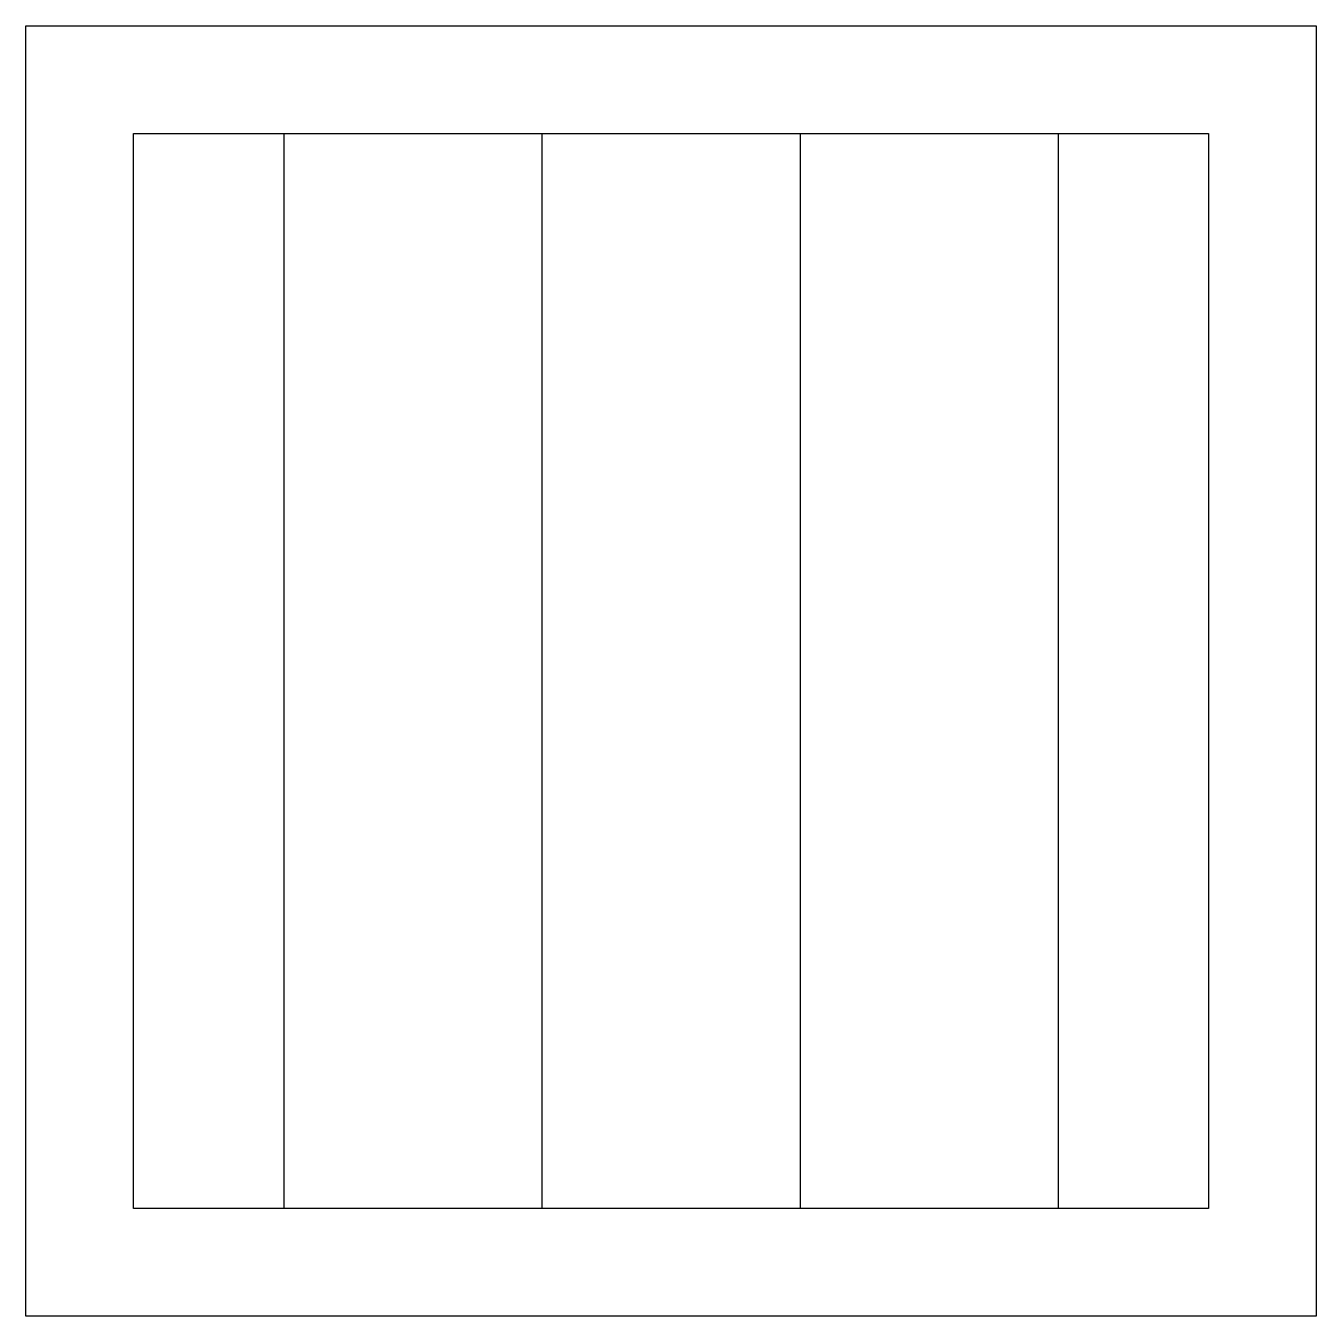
# Model space of a CAD drawing. Header units: millimetres. Extents: x -150 to 150, y -150 to 150.
import ezdxf

# ---------------------------------------------------------------- set-up
doc = ezdxf.new("R2010")
doc.units = ezdxf.units.MM

msp = doc.modelspace()

# ---------------------------------------------------------------- linework, layer by layer
at = {"color": 0, "linetype": 'ByBlock', "lineweight": -2}
for p, q in [((-90, 125), (-90, -125)), ((-30, 125), (-30, -125)), ((30, 125), (30, -125)), ((90, 125), (90, -125))]:
    msp.add_line(p, q, dxfattribs=at)
for points in [[(-150, 150), (150, 150), (150, -150), (-150, -150)], [(-125, 125), (125, 125), (125, -125), (-125, -125)]]:
    msp.add_lwpolyline(points, close=True, dxfattribs=at)

doc.saveas('drawing.dxf')
